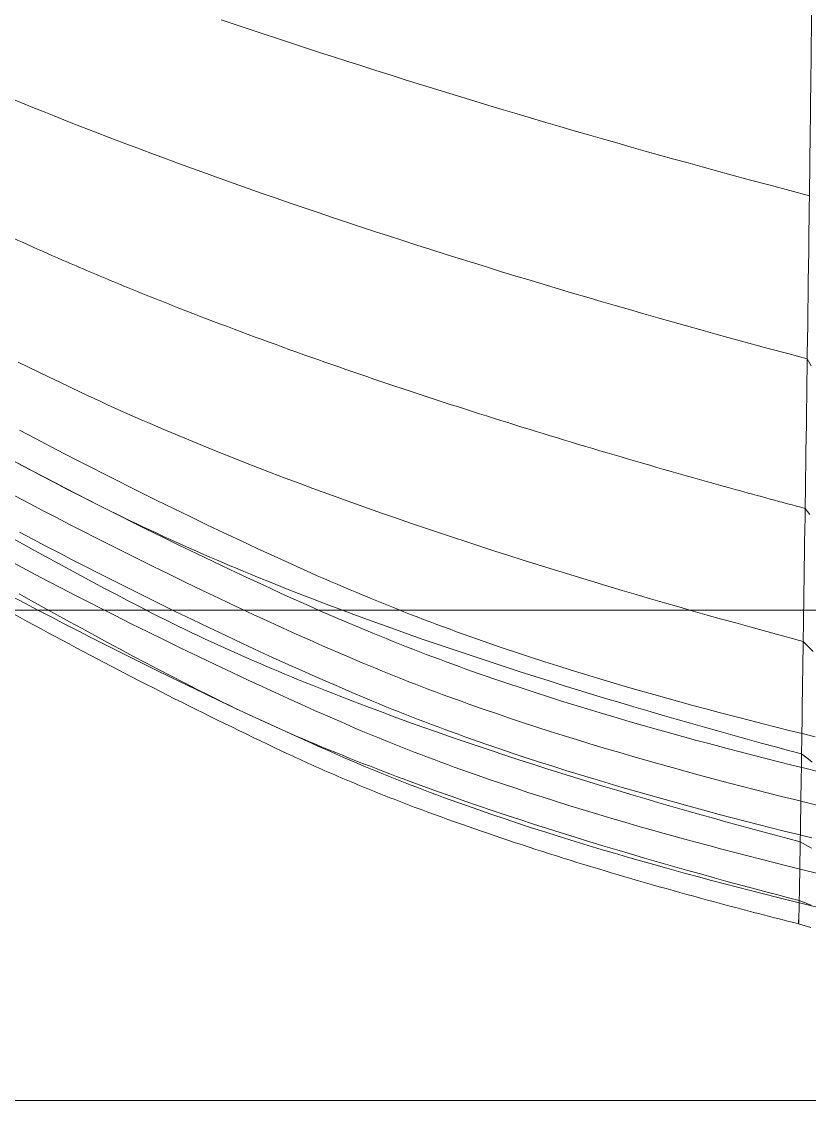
# Model space of a CAD drawing. Extents: x 11249 to 82946, y 15238 to 34763.
# Drawn here: x 54513 to 54914, y 25372 to 25922 of the extents above; entities that cross this region are included whole.
import ezdxf

# ---------------------------------------------------------------- set-up
doc = ezdxf.new("R2010")
doc.units = 0
doc.header["$LTSCALE"] = 250
doc.layers.add('03_Lines_Frames1', color=7, linetype='CONTINUOUS', lineweight=15)
doc.layers.add('03_Lines_Grid', color=253, linetype='CONTINUOUS', lineweight=15)

msp = doc.modelspace()

# ---------------------------------------------------------------- linework, layer by layer
at = {"layer": '03_Lines_Frames1', "color": 2}
msp.add_lwpolyline([(54914.41, 25832.95), (54904.39, 25835.6), (54894.37, 25838.27), (54884.36, 25840.96), (54874.35, 25843.67), (54867.07, 25845.65), (54859.8, 25847.65), (54852.52, 25849.66), (54845.25, 25851.68), (54837.99, 25853.71), (54830.73, 25855.75), (54823.47, 25857.81), (54816.21, 25859.87), (54808.96, 25861.95), (54801.71, 25864.04), (54794.46, 25866.14), (54787.22, 25868.26), (54779.98, 25870.38), (54772.75, 25872.52), (54765.51, 25874.67), (54758.29, 25876.83), (54751.06, 25879.01), (54743.84, 25881.19), (54736.63, 25883.39), (54729.41, 25885.61), (54722.2, 25887.83), (54715, 25890.07), (54707.8, 25892.32), (54700.6, 25894.58), (54693.41, 25896.85), (54686.22, 25899.14), (54679.03, 25901.44), (54671.85, 25903.75), (54664.67, 25906.08), (54657.5, 25908.42), (54650.33, 25910.77), (54643.17, 25913.13), (54636.01, 25915.51), (54628.85, 25917.9), (54621.7, 25920.3), (54614.55, 25922.72)], dxfattribs=at)
at = {"layer": '03_Lines_Frames1'}
for points in [[(54913.31, 25749.8), (54903.36, 25752.45), (54893.42, 25755.12), (54883.49, 25757.81), (54873.56, 25760.53), (54866.28, 25762.54), (54859, 25764.56), (54851.73, 25766.59), (54844.46, 25768.64), (54837.2, 25770.7), (54829.93, 25772.77), (54822.68, 25774.85), (54815.42, 25776.95), (54808.17, 25779.06), (54800.92, 25781.19), (54793.68, 25783.33), (54786.44, 25785.48), (54779.2, 25787.65), (54771.97, 25789.83), (54764.74, 25792.02), (54757.52, 25794.23), (54750.3, 25796.46), (54743.08, 25798.7), (54735.87, 25800.95), (54728.67, 25803.22), (54721.47, 25805.5), (54714.27, 25807.8), (54707.08, 25810.12), (54699.89, 25812.45), (54692.71, 25814.8), (54685.53, 25817.16), (54678.36, 25819.54), (54671.2, 25821.93), (54664.03, 25824.35), (54656.88, 25826.77), (54649.73, 25829.22), (54642.59, 25831.68), (54635.45, 25834.16), (54628.33, 25836.66), (54621.2, 25839.18), (54614.09, 25841.72), (54606.98, 25844.27), (54599.87, 25846.84), (54592.78, 25849.44), (54585.69, 25852.05), (54578.61, 25854.68), (54571.55, 25857.33), (54564.48, 25860), (54557.43, 25862.69), (54550.39, 25865.41), (54543.36, 25868.14), (54536.34, 25870.9), (54529.33, 25873.68), (54524.36, 25875.68), (54519.38, 25877.68), (54514.42, 25879.7), (54509.46, 25881.73)], [(54916.36, 25600.52), (54913.81, 25603.08), (54911.26, 25605.64), (54904.47, 25607.47), (54897.68, 25609.31), (54890.9, 25611.16), (54884.12, 25613.02), (54876.86, 25615.03), (54869.6, 25617.05), (54862.34, 25619.09), (54855.09, 25621.15), (54847.85, 25623.22), (54840.6, 25625.31), (54833.37, 25627.41), (54826.13, 25629.53), (54818.9, 25631.67), (54811.68, 25633.82), (54804.45, 25636), (54797.24, 25638.19), (54790.03, 25640.39), (54782.82, 25642.62), (54775.62, 25644.86), (54768.43, 25647.13), (54761.24, 25649.41), (54754.05, 25651.71), (54746.87, 25654.04), (54739.7, 25656.38), (54732.54, 25658.75), (54725.38, 25661.13), (54718.23, 25663.54), (54711.08, 25665.97), (54703.94, 25668.43), (54696.81, 25670.91), (54689.69, 25673.41), (54682.57, 25675.93), (54675.47, 25678.49), (54668.37, 25681.06), (54661.28, 25683.67), (54654.21, 25686.3), (54647.14, 25688.95), (54640.09, 25691.64), (54633.04, 25694.35), (54626.01, 25697.1), (54618.99, 25699.87), (54611.98, 25702.68), (54604.99, 25705.52), (54598.01, 25708.4), (54591.05, 25711.3), (54584.11, 25714.25), (54580.65, 25715.73), (54577.19, 25717.23), (54573.73, 25718.73), (54570.28, 25720.24), (54566.84, 25721.77), (54563.4, 25723.3), (54559.97, 25724.84), (54556.54, 25726.39), (54553.12, 25727.96), (54549.71, 25729.53), (54546.3, 25731.12), (54542.89, 25732.72), (54537.56, 25735.25), (54532.24, 25737.8), (54526.92, 25740.36), (54521.61, 25742.94), (54516.31, 25745.53), (54511.01, 25748.14)], [(54915.39, 25746.15), (54913.31, 25749.8)], [(54917.27, 25556.98), (54910.67, 25558.59), (54904.08, 25560.23), (54897.49, 25561.88), (54890.9, 25563.55), (54884.32, 25565.24), (54877.74, 25566.94), (54868.37, 25569.41), (54861.69, 25571.19), (54855.01, 25573), (54848.34, 25574.83), (54841.68, 25576.67), (54835.03, 25578.55), (54828.38, 25580.44), (54821.74, 25582.36), (54813.16, 25584.88), (54806.41, 25586.9), (54799.67, 25588.95), (54792.94, 25591.02), (54786.21, 25593.13), (54779.5, 25595.27), (54772.8, 25597.43), (54766.11, 25599.64), (54758.35, 25602.24), (54754.94, 25603.41), (54751.53, 25604.58), (54748.13, 25605.76), (54744.74, 25606.95), (54741.34, 25608.14), (54737.96, 25609.35), (54734.57, 25610.58), (54731.19, 25611.81), (54727.82, 25613.05), (54724.45, 25614.31), (54721.08, 25615.57), (54717.72, 25616.85), (54714.36, 25618.14), (54711, 25619.45), (54707.65, 25620.77), (54704.07, 25622.19), (54697.27, 25624.93), (54690.49, 25627.7), (54683.73, 25630.51), (54680.36, 25631.93), (54676.99, 25633.36), (54673.62, 25634.79), (54670.26, 25636.24), (54666.9, 25637.7), (54663.54, 25639.17), (54660.19, 25640.64), (54656.85, 25642.13), (54653.51, 25643.63), (54650.17, 25645.15), (54641.55, 25649.09), (54632.95, 25653.06), (54624.37, 25657.07), (54615.8, 25661.1), (54607.25, 25665.17), (54598.71, 25669.28), (54590.19, 25673.41), (54581.68, 25677.58), (54574.93, 25680.92), (54568.18, 25684.27), (54561.45, 25687.65), (54554.72, 25691.04), (54548.01, 25694.46), (54541.3, 25697.89), (54534.61, 25701.34), (54527.92, 25704.82), (54519.79, 25709.07), (54511.67, 25713.36)], [(54918.63, 25539.34), (54912.02, 25540.96), (54905.41, 25542.59), (54898.81, 25544.24), (54892.21, 25545.91), (54885.62, 25547.6), (54879.03, 25549.3), (54872.45, 25551.03), (54863.07, 25553.52), (54856.38, 25555.32), (54849.7, 25557.15), (54843.02, 25559), (54836.35, 25560.87), (54829.69, 25562.76), (54823.03, 25564.68), (54816.39, 25566.63), (54807.81, 25569.18), (54801.05, 25571.22), (54794.3, 25573.29), (54787.56, 25575.4), (54780.84, 25577.53), (54774.12, 25579.7), (54767.41, 25581.9), (54760.72, 25584.13), (54752.95, 25586.78), (54749.54, 25587.96), (54746.13, 25589.15), (54742.73, 25590.34), (54739.33, 25591.55), (54735.94, 25592.77), (54732.55, 25594), (54729.16, 25595.24), (54725.78, 25596.5), (54722.41, 25597.76), (54719.03, 25599.04), (54715.67, 25600.32), (54712.3, 25601.63), (54708.94, 25602.94), (54705.59, 25604.27), (54702.24, 25605.61), (54698.65, 25607.06), (54691.87, 25609.85), (54685.1, 25612.66), (54678.35, 25615.51), (54671.61, 25618.39), (54664.89, 25621.31), (54661.53, 25622.78), (54658.18, 25624.27), (54654.83, 25625.76), (54651.49, 25627.26), (54648.14, 25628.77), (54644.81, 25630.29), (54636.19, 25634.26), (54627.59, 25638.26), (54619.01, 25642.29), (54610.44, 25646.35), (54601.88, 25650.45), (54593.34, 25654.58), (54584.82, 25658.74), (54576.31, 25662.93), (54569.56, 25666.29), (54562.81, 25669.66), (54556.07, 25673.06), (54549.35, 25676.47), (54542.63, 25679.91), (54535.92, 25683.36), (54529.23, 25686.83), (54522.54, 25690.33), (54514.41, 25694.61), (54506.29, 25698.92)], [(54910.42, 25548.25), (54903.77, 25550.03), (54897.12, 25551.83), (54889.88, 25553.8), (54882.64, 25555.79), (54875.4, 25557.79), (54868.17, 25559.81), (54860.95, 25561.85), (54853.73, 25563.9), (54846.51, 25565.97), (54839.3, 25568.06), (54832.09, 25570.17), (54824.89, 25572.3), (54817.69, 25574.44), (54810.5, 25576.6), (54803.31, 25578.79), (54796.13, 25580.99), (54788.95, 25583.21), (54781.78, 25585.46), (54774.61, 25587.73), (54767.45, 25590.01), (54760.3, 25592.33), (54753.15, 25594.66), (54746.01, 25597.02), (54738.88, 25599.4), (54731.76, 25601.8), (54724.64, 25604.23), (54717.53, 25606.69), (54710.43, 25609.18), (54703.34, 25611.69), (54696.26, 25614.23), (54689.18, 25616.79), (54682.12, 25619.39), (54675.07, 25622.02), (54668.03, 25624.67), (54661.01, 25627.36), (54654, 25630.09), (54647, 25632.84), (54640.01, 25635.63), (54633.04, 25638.46), (54629.56, 25639.89), (54626.08, 25641.33), (54622.61, 25642.77), (54619.14, 25644.23), (54615.68, 25645.7), (54612.22, 25647.17), (54608.77, 25648.66), (54605.32, 25650.16), (54601.88, 25651.66), (54598.44, 25653.18), (54595.01, 25654.71), (54591.58, 25656.25), (54588.16, 25657.8), (54584.74, 25659.37), (54581.34, 25660.94), (54577.94, 25662.52), (54574.55, 25664.12), (54571.17, 25665.73), (54567.79, 25667.36), (54564.42, 25669), (54561.05, 25670.65), (54557.69, 25672.32), (54552.07, 25675.14), (54546.45, 25677.99), (54540.84, 25680.85), (54535.24, 25683.73), (54529.65, 25686.62), (54524.07, 25689.53), (54518.5, 25692.46), (54512.93, 25695.41), (54507.41, 25698.34)], [(54920.92, 25521.46), (54913.38, 25523.3), (54906.76, 25524.94), (54900.15, 25526.58), (54893.54, 25528.25), (54886.94, 25529.94), (54880.34, 25531.64), (54873.74, 25533.36), (54867.15, 25535.1), (54857.76, 25537.62), (54851.06, 25539.45), (54844.37, 25541.29), (54837.69, 25543.16), (54831.02, 25545.05), (54824.35, 25546.97), (54817.69, 25548.91), (54811.03, 25550.88), (54802.45, 25553.46), (54795.68, 25555.53), (54788.93, 25557.63), (54782.19, 25559.76), (54775.45, 25561.93), (54768.73, 25564.12), (54762.02, 25566.35), (54755.32, 25568.62), (54747.55, 25571.31), (54744.14, 25572.5), (54740.73, 25573.71), (54737.32, 25574.93), (54733.92, 25576.16), (54730.53, 25577.39), (54727.14, 25578.64), (54723.75, 25579.9), (54720.37, 25581.18), (54716.99, 25582.46), (54713.62, 25583.76), (54710.25, 25585.07), (54706.89, 25586.39), (54703.53, 25587.73), (54700.17, 25589.08), (54696.82, 25590.45), (54693.24, 25591.93), (54686.47, 25594.76), (54679.71, 25597.62), (54672.96, 25600.5), (54666.23, 25603.42), (54659.51, 25606.38), (54652.81, 25609.36), (54646.12, 25612.38), (54639.45, 25615.43), (54630.83, 25619.42), (54622.23, 25623.45), (54613.64, 25627.51), (54605.07, 25631.6), (54596.51, 25635.72), (54587.97, 25639.87), (54579.45, 25644.06), (54570.94, 25648.27), (54564.18, 25651.65), (54557.43, 25655.05), (54550.7, 25658.46), (54543.97, 25661.9), (54537.25, 25665.35), (54530.54, 25668.83), (54523.85, 25672.32), (54517.16, 25675.83), (54509.02, 25680.14)], [(54914.57, 25670.36), (54912.24, 25673.45)], [(54915.68, 25505.4), (54908.13, 25507.26), (54901.5, 25508.91), (54894.88, 25510.57), (54888.27, 25512.25), (54881.65, 25513.96), (54875.05, 25515.68), (54868.44, 25517.42), (54861.85, 25519.18), (54852.44, 25521.72), (54845.74, 25523.56), (54839.05, 25525.43), (54832.36, 25527.32), (54825.68, 25529.23), (54819, 25531.17), (54812.34, 25533.14), (54805.68, 25535.13), (54797.08, 25537.74), (54790.31, 25539.84), (54783.55, 25541.97), (54776.8, 25544.13), (54770.07, 25546.32), (54763.34, 25548.54), (54756.63, 25550.81), (54749.93, 25553.11), (54746.58, 25554.27), (54742.15, 25555.83), (54738.73, 25557.04), (54735.32, 25558.27), (54731.91, 25559.5), (54728.51, 25560.75), (54725.11, 25562.01), (54721.72, 25563.28), (54718.33, 25564.56), (54714.95, 25565.85), (54711.57, 25567.16), (54708.2, 25568.48), (54704.83, 25569.81), (54701.47, 25571.16), (54698.11, 25572.52), (54694.75, 25573.89), (54691.4, 25575.28), (54687.82, 25576.79), (54681.06, 25579.66), (54674.31, 25582.56), (54667.57, 25585.49), (54660.85, 25588.45), (54654.14, 25591.43), (54647.44, 25594.45), (54640.75, 25597.49), (54634.08, 25600.57), (54625.46, 25604.59), (54616.86, 25608.64), (54608.27, 25612.72), (54599.7, 25616.83), (54591.14, 25620.98), (54582.6, 25625.16), (54574.07, 25629.37), (54565.56, 25633.61), (54558.8, 25637.01), (54552.05, 25640.43), (54545.32, 25643.86), (54538.59, 25647.32), (54531.87, 25650.79), (54525.16, 25654.29), (54518.46, 25657.8), (54511.77, 25661.34)], [(54915.55, 25500.19), (54909.73, 25503.37), (54903.4, 25505.05), (54897.07, 25506.75), (54890.74, 25508.45), (54884.42, 25510.17), (54878.11, 25511.9), (54871.79, 25513.65), (54865.48, 25515.4), (54859.17, 25517.18), (54851.99, 25519.21), (54844.82, 25521.27), (54837.65, 25523.35), (54830.49, 25525.44), (54823.33, 25527.56), (54816.18, 25529.69), (54809.03, 25531.85), (54801.9, 25534.03), (54794.76, 25536.24), (54787.63, 25538.46), (54780.51, 25540.71), (54773.39, 25542.99), (54766.29, 25545.29), (54759.19, 25547.61), (54752.1, 25549.96), (54745.02, 25552.34), (54737.94, 25554.75), (54730.87, 25557.18), (54723.81, 25559.65), (54716.77, 25562.14), (54709.73, 25564.67), (54702.71, 25567.23), (54695.7, 25569.82), (54688.7, 25572.44), (54681.71, 25575.1), (54674.74, 25577.8), (54671.26, 25579.16), (54667.78, 25580.53), (54664.31, 25581.91), (54660.84, 25583.3), (54657.37, 25584.7), (54653.91, 25586.11), (54650.45, 25587.53), (54647, 25588.96), (54643.55, 25590.41), (54640.11, 25591.86), (54636.67, 25593.32), (54633.23, 25594.8), (54629.81, 25596.28), (54626.39, 25597.78), (54622.97, 25599.29), (54619.56, 25600.81), (54616.16, 25602.35), (54612.76, 25603.89), (54609.37, 25605.45), (54605.98, 25607.03), (54602.61, 25608.61), (54599.24, 25610.21), (54595.88, 25611.82), (54592.53, 25613.45), (54589.18, 25615.09), (54585.85, 25616.75), (54582.52, 25618.42), (54579.2, 25620.11), (54573.16, 25623.22), (54567.14, 25626.35), (54561.13, 25629.49), (54555.13, 25632.66), (54549.14, 25635.84), (54543.16, 25639.05), (54537.18, 25642.27), (54531.22, 25645.51), (54525.31, 25648.74), (54519.4, 25652), (54513.51, 25655.27), (54507.62, 25658.55)], [(54917.99, 25487.48), (54910.43, 25489.33), (54902.87, 25491.21), (54896.24, 25492.87), (54889.61, 25494.55), (54882.99, 25496.25), (54876.37, 25497.97), (54869.75, 25499.7), (54863.14, 25501.46), (54856.54, 25503.24), (54847.13, 25505.81), (54840.42, 25507.68), (54833.72, 25509.56), (54827.02, 25511.47), (54820.33, 25513.41), (54813.65, 25515.37), (54806.98, 25517.36), (54800.32, 25519.37), (54791.72, 25522.02), (54784.94, 25524.14), (54778.17, 25526.29), (54771.42, 25528.48), (54764.68, 25530.7), (54757.95, 25532.96), (54751.23, 25535.25), (54747.88, 25536.41), (54744.52, 25537.58), (54741.18, 25538.76), (54736.75, 25540.34), (54733.32, 25541.58), (54729.91, 25542.82), (54726.5, 25544.08), (54723.09, 25545.34), (54719.7, 25546.62), (54716.3, 25547.91), (54712.91, 25549.21), (54709.53, 25550.52), (54706.15, 25551.85), (54702.77, 25553.19), (54699.4, 25554.55), (54696.04, 25555.91), (54692.68, 25557.3), (54689.33, 25558.7), (54685.98, 25560.11), (54682.4, 25561.64), (54675.65, 25564.56), (54668.91, 25567.51), (54662.18, 25570.48), (54655.46, 25573.47), (54648.76, 25576.49), (54642.07, 25579.53), (54635.38, 25582.6), (54628.71, 25585.7), (54620.09, 25589.74), (54611.49, 25593.82), (54602.9, 25597.93), (54594.32, 25602.07), (54585.77, 25606.24), (54577.22, 25610.44), (54568.7, 25614.68), (54560.18, 25618.95), (54553.42, 25622.36), (54546.67, 25625.8), (54539.93, 25629.26), (54533.2, 25632.73), (54526.48, 25636.23), (54519.77, 25639.74), (54513.07, 25643.28), (54506.39, 25646.83)], [(54920.31, 25469.55), (54912.74, 25471.39), (54905.17, 25473.26), (54897.61, 25475.15), (54890.97, 25476.83), (54884.33, 25478.52), (54877.7, 25480.24), (54871.08, 25481.97), (54864.45, 25483.73), (54857.84, 25485.5), (54851.23, 25487.3), (54841.81, 25489.9), (54835.09, 25491.78), (54828.38, 25493.69), (54821.68, 25495.62), (54814.99, 25497.57), (54808.3, 25499.56), (54801.62, 25501.57), (54794.95, 25503.61), (54786.34, 25506.28), (54779.56, 25508.43), (54772.79, 25510.61), (54766.03, 25512.83), (54759.28, 25515.08), (54752.55, 25517.36), (54749.19, 25518.52), (54745.83, 25519.69), (54742.47, 25520.87), (54739.12, 25522.05), (54735.77, 25523.25), (54731.34, 25524.85), (54727.91, 25526.1), (54724.5, 25527.37), (54721.08, 25528.64), (54717.68, 25529.93), (54714.27, 25531.22), (54710.88, 25532.53), (54707.49, 25533.85), (54704.1, 25535.19), (54700.72, 25536.54), (54697.35, 25537.9), (54693.98, 25539.27), (54690.61, 25540.67), (54687.25, 25542.07), (54683.9, 25543.49), (54680.55, 25544.93), (54676.97, 25546.49), (54670.23, 25549.46), (54663.5, 25552.44), (54656.79, 25555.45), (54650.08, 25558.48), (54643.38, 25561.53), (54636.69, 25564.61), (54630.01, 25567.7), (54623.34, 25570.82), (54614.72, 25574.89), (54606.11, 25578.99), (54597.52, 25583.13), (54588.95, 25587.29), (54580.39, 25591.49), (54571.84, 25595.72), (54563.32, 25599.98), (54554.8, 25604.28), (54548.04, 25607.71), (54541.29, 25611.17), (54534.55, 25614.65), (54527.82, 25618.14), (54521.1, 25621.66), (54514.39, 25625.19), (54507.69, 25628.75)], [(54909.23, 25473.46), (54903.75, 25474.89), (54898.28, 25476.32), (54892.8, 25477.77), (54887.34, 25479.22), (54880.2, 25481.14), (54873.06, 25483.08), (54865.94, 25485.04), (54858.81, 25487.01), (54851.7, 25489.01), (54844.59, 25491.03), (54837.48, 25493.06), (54830.38, 25495.13), (54823.28, 25497.21), (54816.19, 25499.32), (54809.11, 25501.45), (54802.04, 25503.6), (54794.97, 25505.79), (54787.91, 25507.99), (54780.86, 25510.23), (54773.81, 25512.49), (54766.78, 25514.78), (54759.75, 25517.09), (54752.73, 25519.44), (54745.72, 25521.82), (54738.73, 25524.23), (54731.74, 25526.68), (54724.77, 25529.16), (54717.81, 25531.67), (54710.86, 25534.22), (54707.39, 25535.51), (54703.92, 25536.81), (54700.46, 25538.11), (54697, 25539.43), (54693.55, 25540.76), (54690.1, 25542.1), (54686.65, 25543.44), (54683.21, 25544.8), (54679.77, 25546.17), (54676.34, 25547.55), (54672.91, 25548.95), (54669.48, 25550.35), (54666.07, 25551.76), (54662.65, 25553.19), (54659.25, 25554.63), (54655.84, 25556.08), (54652.45, 25557.54), (54649.06, 25559.01), (54645.67, 25560.5), (54642.29, 25562), (54638.92, 25563.52), (54635.56, 25565.05), (54632.2, 25566.59), (54628.85, 25568.14), (54625.51, 25569.71), (54622.18, 25571.3), (54618.86, 25572.9), (54615.54, 25574.52), (54612.23, 25576.16), (54608.93, 25577.81), (54602.34, 25581.15), (54595.77, 25584.51), (54589.2, 25587.9), (54582.65, 25591.3), (54576.11, 25594.73), (54569.57, 25598.18), (54563.05, 25601.65), (54556.54, 25605.14), (54550.08, 25608.63), (54543.62, 25612.14), (54537.18, 25615.66), (54530.75, 25619.21), (54524.32, 25622.78), (54517.91, 25626.36), (54511.51, 25629.96)], [(54915.9, 25544.13), (54913.16, 25546.19), (54910.41, 25548.25)], [(54915.31, 25471.06), (54909.23, 25473.46)], [(54915.18, 25459.75), (54908.92, 25461.58)]]:
    msp.add_lwpolyline(points, dxfattribs=at)
for points, knots in [([(54908.92, 25461.58), (54895.77, 25464.89), (54882.63, 25468.3), (54869.53, 25471.81), (54850.74, 25476.85), (54832.01, 25482.11), (54813.36, 25487.66), (54794.7, 25493.22), (54776.13, 25499.05), (54757.68, 25505.25), (54739.24, 25511.46), (54720.91, 25518.03), (54702.78, 25525.1), (54693.72, 25528.63), (54684.71, 25532.29), (54675.76, 25536.09), (54666.83, 25539.89), (54657.95, 25543.84), (54649.16, 25547.97), (54629.58, 25557.18), (54610.14, 25566.66), (54590.81, 25576.4), (54571.55, 25586.1), (54552.41, 25596.05), (54533.4, 25606.24), (54514.45, 25616.39), (54495.62, 25626.77), (54476.91, 25637.37), (54458.26, 25647.93), (54439.74, 25658.71), (54421.33, 25669.69), (54402.99, 25680.64), (54384.77, 25691.8), (54366.68, 25703.16), (54348.66, 25714.48), (54330.76, 25726), (54313, 25737.74), (54295.3, 25749.43), (54277.74, 25761.33), (54260.34, 25773.44), (54251.66, 25779.48), (54243.03, 25785.58), (54234.43, 25791.73), (54225.86, 25797.87), (54217.33, 25804.07), (54208.84, 25810.32), (54200.38, 25816.56), (54191.96, 25822.86), (54183.59, 25829.23), (54175.25, 25835.58), (54166.96, 25841.99), (54158.72, 25848.47), (54150.52, 25854.93), (54142.37, 25861.46), (54134.29, 25868.06), (54126.25, 25874.64), (54118.26, 25881.29), (54110.36, 25888.03), (54102.51, 25894.72), (54094.73, 25901.5), (54087.04, 25908.38), (54079.39, 25915.23), (54071.85, 25922.18), (54064.43, 25929.27), (54060.72, 25932.82), (54057.05, 25936.4), (54053.4, 25940.01), (54049.76, 25943.63), (54046.14, 25947.28), (54042.57, 25950.97), (54035.38, 25958.38), (54028.35, 25965.94), (54021.47, 25973.65), (54018.01, 25977.53), (54014.58, 25981.45), (54011.2, 25985.4), (54007.8, 25989.38), (54004.44, 25993.39), (54001.1, 25997.41), (53994.41, 26005.47), (53987.77, 26013.58), (53981.2, 26021.73), (53968.08, 26038.03), (53955.19, 26054.52), (53942.55, 26071.2), (53929.94, 26087.85), (53917.57, 26104.7), (53905.47, 26121.73), (53893.39, 26138.73), (53881.58, 26155.92), (53870.05, 26173.31), (53858.53, 26190.66), (53847.31, 26208.21), (53836.38, 26225.94), (53825.46, 26243.66), (53814.85, 26261.56), (53804.58, 26279.66), (53794.31, 26297.76), (53784.39, 26316.04), (53774.8, 26334.51), (53765.19, 26353), (53755.94, 26371.66), (53747.19, 26390.58), (53738.41, 26409.55), (53730.15, 26428.76), (53722.5, 26448.22), (53714.81, 26467.75), (53707.73, 26487.52), (53701.22, 26507.47), (53694.69, 26527.47), (53688.73, 26547.67), (53683.34, 26568.01), (53677.94, 26588.37), (53673.1, 26608.89), (53668.78, 26629.51), (53664.47, 26650.14), (53660.68, 26670.88), (53657.37, 26691.69), (53654.05, 26712.49), (53651.21, 26733.37), (53648.78, 26754.3), (53646.34, 26775.22), (53644.32, 26796.19), (53642.63, 26817.19), (53640.94, 26838.2), (53639.59, 26859.22), (53638.5, 26880.27), (53637.4, 26901.33), (53636.58, 26922.4), (53635.94, 26943.48), (53635.31, 26964.58), (53634.87, 26985.68), (53634.56, 27006.79), (53634.4, 27017.36), (53634.28, 27027.92), (53634.18, 27038.48), (53634.08, 27049.05), (53634.01, 27059.62), (53633.96, 27070.19), (53633.9, 27080.77), (53633.87, 27091.34), (53633.85, 27101.91), (53633.83, 27112.49), (53633.82, 27123.06), (53633.82, 27133.64)], [-274.159357, -274.159357, -274.159357, -274.159357, -233.464775, -233.464775, -233.464775, -175.089579, -175.089579, -175.089579, -116.697789, -116.697789, -116.697789, -58.309654, -58.309654, -58.309654, -29.137521, -29.137521, -29.137521, -0.000356, -0.000356, -0.000356, 64.908221, 64.908221, 64.908221, 129.614009, 129.614009, 129.614009, 194.116173, 194.116173, 194.116173, 258.412413, 258.412413, 258.412413, 322.497879, 322.497879, 322.497879, 386.362487, 386.362487, 386.362487, 449.986626, 449.986626, 449.986626, 481.697194, 481.697194, 481.697194, 513.330844, 513.330844, 513.330844, 544.877335, 544.877335, 544.877335, 576.321414, 576.321414, 576.321414, 607.640927, 607.640927, 607.640927, 638.802732, 638.802732, 638.802732, 669.756008, 669.756008, 669.756008, 700.545686, 700.545686, 700.545686, 715.933841, 715.933841, 715.933841, 731.345182, 731.345182, 731.345182, 762.32835, 762.32835, 762.32835, 777.934453, 777.934453, 777.934453, 793.628668, 793.628668, 793.628668, 825.053031, 825.053031, 825.053031, 887.834209, 887.834209, 887.834209, 950.511753, 950.511753, 950.511753, 1013.087743, 1013.087743, 1013.087743, 1075.575328, 1075.575328, 1075.575328, 1138.004341, 1138.004341, 1138.004341, 1200.427734, 1200.427734, 1200.427734, 1262.935424, 1262.935424, 1262.935424, 1325.662682, 1325.662682, 1325.662682, 1388.636071, 1388.636071, 1388.636071, 1451.776631, 1451.776631, 1451.776631, 1514.99421, 1514.99421, 1514.99421, 1578.221358, 1578.221358, 1578.221358, 1641.430619, 1641.430619, 1641.430619, 1704.629206, 1704.629206, 1704.629206, 1767.844161, 1767.844161, 1767.844161, 1831.106744, 1831.106744, 1831.106744, 1894.439369, 1894.439369, 1894.439369, 1926.13367, 1926.13367, 1926.13367, 1957.84409, 1957.84409, 1957.84409, 1989.565042, 1989.565042, 1989.565042, 2021.28653, 2021.28653, 2021.28653, 2021.28653]), ([(54912.24, 25673.46), (54900.34, 25676.63), (54888.45, 25679.86), (54876.57, 25683.15), (54857.17, 25688.51), (54837.8, 25694.03), (54818.48, 25699.7), (54799.15, 25705.37), (54779.88, 25711.21), (54760.65, 25717.22), (54741.42, 25723.24), (54722.24, 25729.44), (54703.14, 25735.85), (54684.03, 25742.25), (54664.98, 25748.87), (54646.03, 25755.72), (54627.08, 25762.57), (54608.21, 25769.67), (54589.46, 25777.05), (54580.1, 25780.74), (54570.76, 25784.5), (54561.46, 25788.35), (54552.17, 25792.19), (54542.92, 25796.11), (54533.71, 25800.13), (54520.04, 25806.11), (54506.44, 25812.23), (54492.89, 25818.48), (54479.41, 25824.71), (54465.99, 25831.06), (54452.63, 25837.54), (54439.32, 25843.98), (54426.08, 25850.55), (54412.89, 25857.22), (54399.75, 25863.87), (54386.67, 25870.62), (54373.64, 25877.48), (54360.67, 25884.31), (54347.75, 25891.24), (54334.88, 25898.26), (54322.06, 25905.26), (54309.3, 25912.35), (54296.59, 25919.53), (54283.93, 25926.69), (54271.32, 25933.94), (54258.77, 25941.28), (54252.52, 25944.94), (54246.27, 25948.62), (54240.05, 25952.32), (54233.83, 25956.01), (54227.64, 25959.73), (54221.45, 25963.47), (54215.28, 25967.2), (54209.13, 25970.95), (54202.99, 25974.72), (54196.87, 25978.48), (54190.76, 25982.26), (54184.67, 25986.07), (54178.6, 25989.86), (54172.54, 25993.67), (54166.5, 25997.5), (54160.48, 26001.31), (54154.48, 26005.14), (54148.49, 26008.99), (54142.54, 26012.81), (54136.59, 26016.64), (54130.66, 26020.5), (54124.75, 26024.34), (54118.86, 26028.19), (54112.99, 26032.1), (54110.06, 26034.05), (54107.14, 26036.01), (54104.22, 26037.99), (54101.3, 26039.98), (54098.39, 26041.98), (54095.49, 26043.99), (54089.66, 26048.05), (54083.9, 26052.19), (54078.2, 26056.43), (54075.33, 26058.56), (54072.48, 26060.72), (54069.66, 26062.91), (54066.82, 26065.12), (54064.01, 26067.35), (54061.2, 26069.59), (54055.59, 26074.09), (54050, 26078.62), (54044.44, 26083.18), (54033.32, 26092.31), (54022.31, 26101.57), (54011.41, 26110.96), (54000.51, 26120.35), (53989.71, 26129.87), (53979.03, 26139.51), (53968.34, 26149.17), (53957.77, 26158.94), (53947.31, 26168.85), (53936.83, 26178.77), (53926.47, 26188.81), (53916.22, 26198.97), (53905.94, 26209.16), (53895.79, 26219.46), (53885.75, 26229.9), (53875.66, 26240.38), (53865.71, 26250.98), (53855.86, 26261.69), (53845.92, 26272.49), (53836.12, 26283.36), (53826.5, 26294.44), (53816.82, 26305.59), (53807.34, 26316.93), (53798.16, 26328.51), (53788.95, 26340.13), (53780.03, 26351.99), (53771.43, 26364.07), (53762.83, 26376.16), (53754.53, 26388.49), (53746.6, 26401.03), (53738.69, 26413.54), (53731.13, 26426.29), (53723.96, 26439.24), (53716.82, 26452.13), (53710.06, 26465.24), (53703.71, 26478.54), (53697.39, 26491.77), (53691.47, 26505.19), (53685.97, 26518.79), (53680.49, 26532.33), (53675.42, 26546.02), (53670.77, 26559.87), (53666.13, 26573.68), (53661.91, 26587.63), (53658.11, 26601.7), (53654.31, 26615.77), (53650.93, 26629.95), (53647.98, 26644.22), (53645.02, 26658.51), (53642.5, 26672.89), (53640.42, 26687.34), (53639.38, 26694.58), (53638.45, 26701.84), (53637.64, 26709.1), (53636.83, 26716.38), (53636.14, 26723.67), (53635.58, 26730.98), (53635.01, 26738.28), (53634.57, 26745.6), (53634.28, 26752.93), (53633.98, 26760.26), (53633.82, 26767.59), (53633.82, 26774.92)], [-399.52486, -399.52486, -399.52486, -399.52486, -362.563137, -362.563137, -362.563137, -302.160259, -302.160259, -302.160259, -241.731566, -241.731566, -241.731566, -181.276326, -181.276326, -181.276326, -120.803579, -120.803579, -120.803579, -60.34502, -60.34502, -60.34502, -30.147382, -30.147382, -30.147382, -0.000295, -0.000295, -0.000295, 44.754015, 44.754015, 44.754015, 89.301035, 89.301035, 89.301035, 133.651491, 133.651491, 133.651491, 177.81469, 177.81469, 177.81469, 221.797958, 221.797958, 221.797958, 265.603571, 265.603571, 265.603571, 309.226436, 309.226436, 309.226436, 330.963862, 330.963862, 330.963862, 352.64654, 352.64654, 352.64654, 374.268074, 374.268074, 374.268074, 395.818741, 395.818741, 395.818741, 417.284411, 417.284411, 417.284411, 438.644343, 438.644343, 438.644343, 459.868356, 459.868356, 459.868356, 480.999636, 480.999636, 480.999636, 491.57178, 491.57178, 491.57178, 502.165765, 502.165765, 502.165765, 523.467497, 523.467497, 523.467497, 534.190285, 534.190285, 534.190285, 544.964522, 544.964522, 544.964522, 566.541702, 566.541702, 566.541702, 609.700871, 609.700871, 609.700871, 652.873743, 652.873743, 652.873743, 696.084176, 696.084176, 696.084176, 739.370577, 739.370577, 739.370577, 782.791869, 782.791869, 782.791869, 826.434244, 826.434244, 826.434244, 870.421067, 870.421067, 870.421067, 914.739305, 914.739305, 914.739305, 959.238735, 959.238735, 959.238735, 1003.775661, 1003.775661, 1003.775661, 1048.203111, 1048.203111, 1048.203111, 1092.425607, 1092.425607, 1092.425607, 1136.422424, 1136.422424, 1136.422424, 1180.238283, 1180.238283, 1180.238283, 1223.957806, 1223.957806, 1223.957806, 1267.676522, 1267.676522, 1267.676522, 1311.474078, 1311.474078, 1311.474078, 1333.414422, 1333.414422, 1333.414422, 1355.384727, 1355.384727, 1355.384727, 1377.378591, 1377.378591, 1377.378591, 1399.38167, 1399.38167, 1399.38167, 1399.38167])]:
    msp.add_open_spline(points, degree=3, knots=knots, dxfattribs=at)
at = {"layer": '03_Lines_Frames1', "color": 2}
msp.add_open_spline([(54917.14, 26218.07), (54917.18, 26193.01), (54917.16, 26168.11), (54917.07, 26131.25), (54917.02, 26119.04), (54916.94, 26100.89), (54916.91, 26094.87), (54916.87, 26085.88), (54916.85, 26082.89), (54916.83, 26078.42), (54916.82, 26076.93), (54916.8, 26073.95), (54916.79, 26072.46), (54916.64, 26047.06), (54916.46, 26023.54), (54916.06, 25977.42), (54915.83, 25954.83), (54915.12, 25888.16), (54914.58, 25845.4), (54913.51, 25763.84), (54912.97, 25725.01), (54911.95, 25653.04), (54911.47, 25619.92), (54910.61, 25561.5), (54910.24, 25536.1), (54909.76, 25505.33), (54909.62, 25496.27), (54909.37, 25481.4), (54909.27, 25475.44), (54909.09, 25466.38), (54909.01, 25463.35), (54908.9, 25461), (54908.87, 25461.42), (54908.85, 25463.66)], degree=3, knots=[0, 0, 0, 0, 0.063113, 0.063113, 0.094691, 0.094691, 0.11046, 0.11046, 0.11834, 0.11834, 0.122278, 0.122278, 0.12622, 0.12622, 0.189644, 0.189644, 0.252797, 0.252797, 0.379604, 0.379604, 0.50644, 0.50644, 0.63291, 0.63291, 0.758258, 0.758258, 0.821426, 0.821426, 0.88141, 0.88141, 0.94302, 0.94302, 1, 1, 1, 1], dxfattribs=at)
at = {"layer": '03_Lines_Grid'}
for p, q in [((12843.68, 25621.52), (63550.2, 25621.52)), ((12843.68, 25371.52), (63550.2, 25371.52))]:
    msp.add_line(p, q, dxfattribs=at)

doc.saveas('drawing.dxf')
